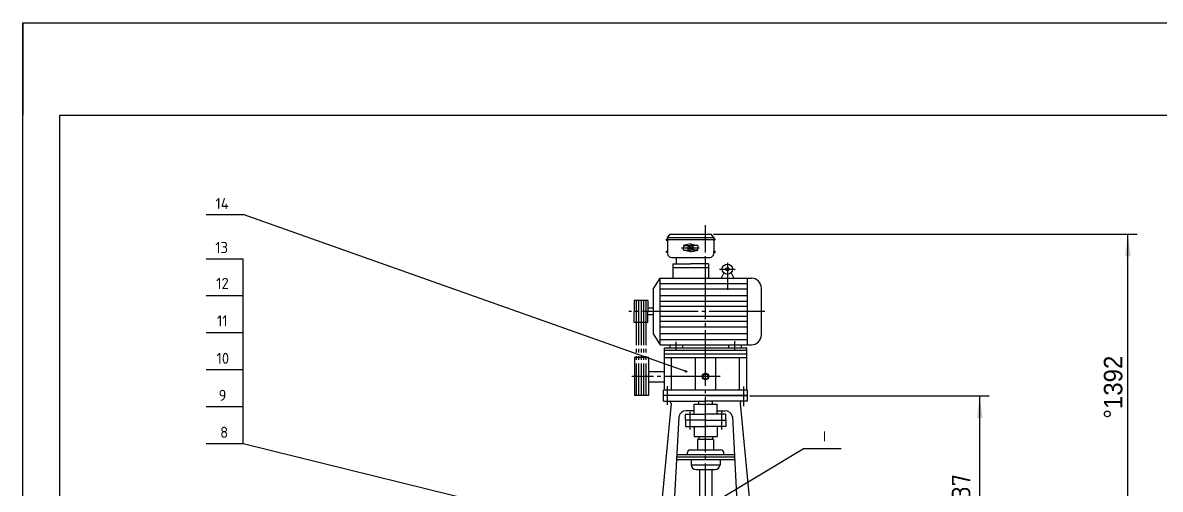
# Model space of a CAD drawing. Extents: x -623 to 82863, y -5386 to 376.
# Drawn here: x 5367.1 to 5674.7, y 16.2 to 142.3 of the extents above; entities that cross this region are included whole.
import ezdxf

# ---------------------------------------------------------------- set-up
doc = ezdxf.new("R2010")
doc.units = 0
doc.linetypes.add('BORDER', pattern=[17, 12, -1, 1, -1, 1, -1])
doc.linetypes.add('DASHDOT', pattern=[18, 15, -1, 1, -1])
doc.layers.get('0').update_dxf_attribs({"color": 8, "linetype": 'CONTINUOUS'})
for name, color, linetype in [('1', 8, 'CONTINUOUS'), ('2', 94, 'DASHDOT'), ('4', 1, 'BORDER'), ('70', 8, 'CONTINUOUS'), ('85', 7, 'CONTINUOUS')]:
    doc.layers.add(name, color=color, linetype=linetype)
doc.styles.add('STYLE1', font='tssdeng.shx', dxfattribs={"width": 0.7, "bigfont": 'hztxt.shx'})
doc.styles.add('STYLE210', font='cadt_en.shx', dxfattribs={"width": 0.9717, "bigfont": 'cadt_hz.shx'})

# ---------------------------------------------------------------- blocks, each defined once
blk = doc.blocks.new('*D113')
for p, q in [((5553.88, 85.16), (5668.46, 85.16)), ((5665.96, -7.64), (5665.96, 85.16)), ((5668.46, -7.64), (5563.53, -7.64))]:
    blk.add_line(p, q)
for points in [[(5665.96, 85.16), (5666.71, 79.16), (5665.21, 79.16)], [(5665.96, -7.64), (5665.21, -1.64), (5666.71, -1.64)]]:
    blk.add_solid(points)
at = {"insert": (5664.53, 35.26), "char_height": 5, "attachment_point": 7, "rotation": 90, "style": 'STYLE210'}
blk.add_mtext('%%d1392', dxfattribs=at)
blk = doc.blocks.new('*D115')
for p, q in [((5563.73, 41.49), (5628.41, 41.49)), ((5625.91, -7.64), (5625.91, 41.49)), ((5558.4, -7.64), (5628.41, -7.64))]:
    blk.add_line(p, q)
for points in [[(5625.91, 41.49), (5626.66, 35.49), (5625.16, 35.49)], [(5625.91, -7.64), (5625.16, -1.64), (5626.66, -1.64)]]:
    blk.add_solid(points)
at = {"style": 'STYLE1'}
blk.add_text('737', height=5, rotation=90, dxfattribs=at).set_placement((5623.37, 10.29))

msp = doc.modelspace()

# ---------------------------------------------------------------- linework, layer by layer
for p, q in [((5367.14288, 142.34588), (5367.14288, 117.34588)), ((5367.14288, 142.34588), (5961.14288, 142.34588)), ((5367.14288, -698.65412), (5367.14288, 142.34588, 1)), ((5546.48843, 48.0293), (5426.70193, 90.46234)), ((5426.70193, 28.54134), (5426.70193, 78.54134)), ((5426.70193, 28.54134), (5549.36732, -1.64296)), ((5578.42755, 27.17511), (5555.82359, 13.61967))]:
    msp.add_line(p, q)
msp.add_circle((5546.48843, 48.0293), 0.2)
at = {"layer": '1'}
for p, q in [((5377.14288, 117.34588), (5951.14288, 117.34588)), ((5377.14288, -688.65412), (5377.14288, 117.34588)), ((5416.70193, 90.46234), (5426.70193, 90.46234, 1)), ((5416.70193, 78.54134), (5426.70193, 78.54134, 1)), ((5416.70193, 68.54134), (5426.70193, 68.54134, 1)), ((5536.17484, 67.19281), (5532.45553, 67.19281)), ((5532.45553, 67.19281), (5532.45553, 64.25591)), ((5536.17484, 67.19281), (5536.17484, 64.25591)), ((5537.6212, 65.12981), (5536.17484, 65.12981)), ((5532.45553, 61.31902), (5532.45553, 64.25591)), ((5536.17484, 61.31902), (5536.17484, 64.25591)), ((5537.6212, 63.38202), (5536.17484, 63.38202)), ((5416.70193, 58.54134), (5426.70193, 58.54134, 1)), ((5536.17484, 61.31902), (5532.45553, 61.31902)), ((5540.66046, 42.9616), (5540.66046, 54.40369)), ((5540.66046, 53.82827), (5562.884, 53.82827)), ((5540.66046, 53.82827), (5562.884, 53.82827)), ((5540.66046, 52.84301), (5562.884, 52.84301)), ((5562.884, 42.9616), (5562.884, 54.40369)), ((5536.31202, 51.78447), (5532.59272, 51.78447)), ((5532.59272, 51.78447), (5532.59272, 41.52171)), ((5536.31202, 51.78447), (5536.31202, 41.52171)), ((5540.66046, 51.85775), (5562.884, 51.85775)), ((5542.58389, 42.9616), (5542.58389, 51.85775)), ((5549.01667, 42.9616), (5549.01667, 51.85775)), ((5554.52779, 42.9616), (5554.52779, 51.85775)), ((5560.96058, 42.9616), (5560.96058, 51.88444)), ((5416.70193, 48.54134), (5426.70193, 48.54134, 1)), ((5416.70193, 48.54134), (5426.70193, 48.54134)), ((5536.31202, 48.0293), (5540.66046, 48.0293)), ((5536.31202, 45.27687), (5540.66046, 45.27687)), ((5536.31202, 41.52171), (5532.59272, 41.52171)), ((5540.4389, 40.02827), (5540.4389, 42.9616)), ((5563.10556, 42.9616), (5540.4389, 42.9616)), ((5551.77223, 41.49494), (5540.4389, 41.49494)), ((5563.10556, 41.49494), (5540.4389, 41.49494)), ((5540.4389, 40.02827), (5551.77223, 40.02827, 6.28319)), ((5549.91174, 39.21695), (5549.91174, 40.02827)), ((5549.91174, 40.02827), (5551.77223, 40.02827)), ((5551.77223, 41.49494), (5563.10556, 41.49494)), ((5563.10556, 40.02827), (5551.77223, 40.02827)), ((5553.63273, 39.21695), (5553.63273, 40.02827)), ((5563.10556, 40.02827), (5563.10556, 42.9616)), ((5416.70193, 38.54134), (5426.70193, 38.54134, 1)), ((5542.43148, 39.34154), (5538.14983, -5.42074)), ((5548.64162, 37.40997), (5546.48843, 37.40997)), ((5548.64162, 39.21695), (5554.90284, 39.21695)), ((5548.64162, 36.49494), (5548.64162, 39.21695)), ((5554.90284, 36.49494), (5554.90284, 39.21695)), ((5554.90284, 37.40997), (5557.05603, 37.40997)), ((5561.11298, 39.34154), (5565.3728, -5.30754)), ((5544.52767, 35.8042), (5542.57362, -1.37211)), ((5546.3252, 36.49494), (5551.77223, 36.49494)), ((5546.3252, 34.82827), (5546.3252, 36.49494)), ((5551.77223, 34.82827), (5546.3252, 34.82827)), ((5546.3252, 34.82827), (5546.3252, 33.1616, 6.28319)), ((5557.21926, 36.49494), (5551.77223, 36.49494)), ((5551.77223, 34.82827), (5557.21926, 34.82827)), ((5557.21926, 34.82827), (5557.21926, 36.49494)), ((5557.21926, 34.82827), (5557.21926, 33.1616)), ((5559.01679, 35.8042), (5560.97077, -1.3631)), ((5546.3252, 33.1616), (5551.77223, 33.1616)), ((5548.64162, 33.1616), (5548.64162, 30.43959)), ((5557.21926, 33.1616), (5551.77223, 33.1616)), ((5554.90284, 33.1616), (5554.90284, 30.43959)), ((5416.70193, 28.54134), (5426.70193, 28.54134)), ((5548.64162, 30.43959), (5554.90284, 30.43959)), ((5553.91174, 29.62827), (5549.63273, 29.62827)), ((5549.63273, 29.62827), (5549.63273, 26.82827)), ((5549.91174, 30.43959), (5549.91174, 29.62827, 6.28319)), ((5553.63273, 30.43959), (5553.63273, 29.62827)), ((5553.91174, 29.62827), (5553.91174, 26.82827)), ((5559.68015, 24.82827), (5543.86431, 24.82827)), ((5559.64105, 25.49494), (5543.90341, 25.49494)), ((5546.87886, 25.49494), (5546.87886, 26.1616, 6.28319)), ((5547.54552, 26.82827), (5555.99894, 26.82827)), ((5556.66561, 25.49494), (5556.66561, 26.1616)), ((5578.42755, 27.17511), (5588.42755, 27.17511)), ((5559.71926, 24.1616), (5543.8252, 24.1616)), ((5547.87133, 24.1616), (5547.87133, 22.82245, 6.28319)), ((5547.87133, 22.82245), (5555.67313, 22.82245)), ((5555.67313, 24.1616), (5555.67313, 22.82245, 6.28319)), ((5549.20466, 21.48912), (5554.3398, 21.48912, 6.28319)), ((5550.10556, 21.48912), (5550.10556, 12.3616)), ((5553.4389, 21.48912), (5553.4389, 12.3616))]:
    msp.add_line(p, q, dxfattribs=at)
for radius in [0.90007, 0.68281]:
    msp.add_circle((5551.77223, 46.65309), radius, dxfattribs=at)
for centre, radius, start, end in [((5541.76627, 39.38564), 0.66667, 356.2071367, 434.5673049), ((5561.77819, 39.38564), 0.66667, 105.4326951, 183.7928633), ((5546.48843, 35.40997), 2, 90, 168.6318128), ((5557.05603, 35.40997), 2, 11.3681872, 90), ((5547.54552, 26.1616), 0.66667, 90, 180), ((5555.99894, 26.1616), 0.66667, 0, 90), ((5549.20466, 22.82245), 1.33333, 180, 270), ((5554.3398, 22.82245), 1.33333, 270, 360)]:
    msp.add_arc(centre, radius, start, end, dxfattribs=at)
at = {"layer": '2'}
for p, q in [((5551.77223, -225.81687), (5551.77223, 87.58931)), ((5541.07803, 83.691), (5541.58071, 83.691)), ((5541.33006, 83.3899), (5541.33006, 83.9425)), ((5554.4009, 83.691), (5553.89822, 83.691)), ((5541.6069, 80.388), (5541.04045, 80.388)), ((5541.33006, 80.67604), (5541.33006, 80.08886)), ((5545.24766, 81.46024), (5550.07904, 81.46024)), ((5553.87203, 80.388), (5554.43848, 80.388)), ((5554.14887, 80.67604), (5554.14887, 80.08886)), ((5557.66235, 77.41237), (5557.66235, 70.1291)), ((5555.536, 75.70369), (5559.78863, 75.70369)), ((5567.76068, 64.25591), (5530.98405, 64.25591)), ((5543.8389, 54.00935), (5543.8389, 56.0701)), ((5559.70556, 54.00935), (5559.70556, 56.19553)), ((5555.69888, 46.65309), (5531.79359, 46.65309)), ((5541.4389, 38.99056), (5541.4389, 44.04324)), ((5562.10556, 38.6874), (5562.10556, 43.99272)), ((5547.4841, 37.09043), (5547.4841, 32.32807)), ((5556.06036, 37.09043), (5556.06036, 32.32807))]:
    msp.add_line(p, q, dxfattribs=at)
at = {"layer": '4'}
for p, q in [((5532.98145, 67.19281), (5532.98145, 41.52171)), ((5533.65064, 67.19281), (5533.65064, 41.52171)), ((5534.31983, 67.19281), (5534.31983, 41.52171)), ((5534.98901, 67.19281), (5534.98901, 41.52171)), ((5535.6582, 67.19281), (5535.6582, 41.52171))]:
    msp.add_line(p, q, dxfattribs=at)
at = {"layer": '70'}
for p, q in [((5537.6212, 70.30934), (5539.47799, 73.25591)), ((5539.47799, 55.25591), (5539.47799, 73.25591)), ((5539.47799, 73.25591), (5564.18169, 73.25591)), ((5563.08512, 55.25591), (5563.08512, 73.25591)), ((5537.6212, 70.30934), (5537.6212, 58.20604)), ((5563.08512, 70.302), (5539.47799, 70.302)), ((5563.08512, 68.52988), (5539.47799, 68.52988)), ((5566.84836, 57.92258), (5566.84836, 70.58925)), ((5563.08512, 66.9992), (5539.47799, 66.9992, 6.28319)), ((5563.08512, 65.61027), (5539.47799, 65.61027)), ((5563.08512, 62.90156), (5539.47799, 62.90156, 6.28319)), ((5563.08512, 61.51263), (5539.47799, 61.51263)), ((5563.08512, 59.98195), (5539.47799, 59.98195)), ((5537.6212, 58.20604), (5539.47799, 55.25591)), ((5563.08512, 58.20983), (5539.47799, 58.20983)), ((5539.47799, 55.25591), (5564.18169, 55.25591)), ((5542.12137, 55.25591), (5542.12137, 54.40369)), ((5545.55643, 55.25591), (5545.55643, 54.40369)), ((5557.98803, 55.25591), (5557.98803, 54.40369)), ((5561.42309, 55.25591), (5561.42309, 54.40369))]:
    msp.add_line(p, q, dxfattribs=at)
for centre, start, end in [((5564.18169, 70.58925), 0, 90), ((5564.18169, 57.92258), 270, 360)]:
    msp.add_arc(centre, 2.66667, start, end, dxfattribs=at)
at = {"layer": '85'}
for p, q in [((5541.51947, 84.3008), (5542.22351, 85.1616)), ((5541.51947, 84.3008), (5541.51947, 79.89925)), ((5541.51947, 84.3008), (5553.96147, 84.3008)), ((5541.51947, 83.7371), (5553.96147, 83.7371)), ((5542.22351, 85.1616), (5553.25543, 85.1616)), ((5553.95947, 84.3008), (5553.25543, 85.1616)), ((5553.96147, 84.3008), (5553.96147, 79.89925)), ((5547.73947, 82.52489), (5545.81347, 82.11698)), ((5545.81347, 82.11698), (5547.48394, 82.11698)), ((5545.81347, 82.11698), (5545.81347, 81.46024)), ((5545.81347, 80.8035), (5545.81347, 81.46024)), ((5547.73947, 80.3956), (5545.81347, 80.8035)), ((5545.81347, 80.8035), (5547.48394, 80.8035)), ((5547.73947, 82.52489), (5549.66546, 82.11698)), ((5547.73947, 80.3956), (5549.66546, 80.8035)), ((5549.66546, 82.11698), (5547.99499, 82.11698)), ((5549.66546, 80.8035), (5547.99499, 80.8035)), ((5549.66546, 82.11698), (5549.66546, 81.46024)), ((5549.66546, 80.8035), (5549.66546, 81.46024)), ((5542.51947, 78.89925), (5552.96147, 78.89925)), ((5542.90762, 77.13184), (5547.73947, 77.13184)), ((5542.90762, 77.13184), (5542.90762, 73.25591)), ((5543.77915, 78.89925), (5543.77915, 77.13184)), ((5552.57132, 77.13184), (5547.73947, 77.13184, 6.28319)), ((5551.69978, 78.89925), (5551.69978, 77.13184)), ((5552.57132, 77.13184), (5552.57132, 73.25591)), ((5542.90762, 76.17951), (5552.57132, 76.17951, 6.28319)), ((5556.67665, 74.73484), (5555.95127, 73.25591)), ((5558.64806, 74.73484), (5559.37343, 73.25591)), ((5539.47799, 71.84322), (5563.08512, 71.84322)), ((5539.47799, 56.66861), (5563.08512, 56.66861)), ((5540.66046, 54.40369), (5562.884, 54.40369, 1))]:
    msp.add_line(p, q, dxfattribs=at)
for centre, radius in [((5541.33006, 83.691), 0.18941), ((5554.14887, 83.691), 0.18941), ((5541.33006, 80.388), 0.18941), ((5547.73947, 81.46024), 0.7047), ((5547.73947, 81.46024), 0.3549), ((5554.14887, 80.388), 0.18941), ((5557.66232, 75.70369), 1.3821), ((5557.66903, 75.70369), 0.47251)]:
    msp.add_circle(centre, radius, dxfattribs=at)
for centre, start, end in [((5542.51947, 79.89925), 180, 270), ((5552.96147, 79.89925), 270, 360)]:
    msp.add_arc(centre, 1, start, end, dxfattribs=at)

# ---------------------------------------------------------------- block references
for name in ['*D113', '*D115']:
    msp.add_blockref(name, (0, 0))

# ---------------------------------------------------------------- texts
at = {"style": 'STYLE1', "width": 1.003}
for s, p in [('14', (5419.2545, 91.94361)), ('13', (5419.19593, 80.05761)), ('12', (5419.4465, 70.34501)), ('11', (5419.68093, 60.22389)), ('10', (5419.54193, 50.08489)), ('9', (5420.10093, 40.08589)), ('8', (5420.51493, 30.08589))]:
    msp.add_text(s, height=3, dxfattribs=at).set_placement(p)
at = {"layer": '1', "style": 'STYLE1'}
msp.add_text('Ⅰ', height=3, dxfattribs=at).set_placement((5582.40584, 28.88623))

doc.saveas('drawing.dxf')
